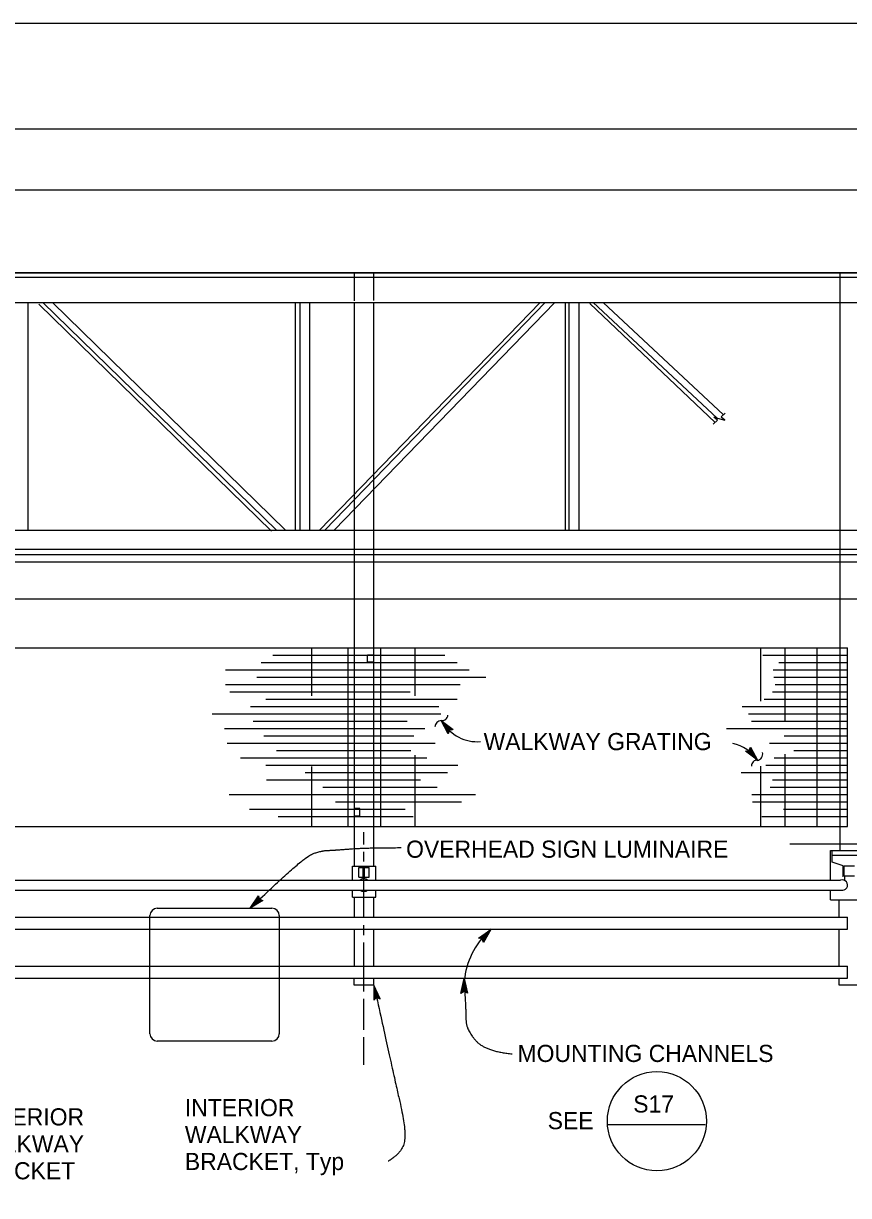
# Model space of a CAD drawing. Extents: x -894 to 866, y -472 to 714.
# Drawn here: x -557.1 to -220.1, y 235 to 713.6 of the extents above; entities that cross this region are included whole.
import ezdxf

# ---------------------------------------------------------------- set-up
doc = ezdxf.new("R2010")
doc.units = 0
for name, color, linetype in [('border_PLOTTING-ELEMENTS', 7, 'Continuous'), ('border_rw_22x34_Cut_Lines', 7, 'Continuous'), ('border_SHEET', 7, 'Continuous'), ('tcd_SIGN-OVERHEAD', 7, 'Continuous'), ('tcd_SIGN-OVERHEAD-anno', 7, 'Continuous')]:
    doc.layers.add(name, color=color, linetype=linetype)

msp = doc.modelspace()

# ---------------------------------------------------------------- linework, layer by layer
at = {"layer": 'border_PLOTTING-ELEMENTS'}
for points in [[(-894.04, -472.44), (865.96, -472.44), (865.96, 713.56), (-894.04, 713.56)], [(-864.04, 670.56), (835.96, 670.56), (835.96, -429.44), (-864.04, -429.44)]]:
    msp.add_lwpolyline(points, close=True, dxfattribs=at)
at = {"layer": 'border_rw_22x34_Cut_Lines'}
msp.add_lwpolyline([(-864.04, 670.56), (835.96, 670.56), (835.96, -429.44), (-864.04, -429.44)], close=True, dxfattribs=at)
at = {"layer": 'border_SHEET'}
msp.add_line((-814.04, 645.56), (810.96, 645.56), dxfattribs=at)
at = {"layer": 'tcd_SIGN-OVERHEAD'}
for p, q in [((-679.3, 611.68), (70.65, 611.68)), ((-679.3, 609.92), (70.23, 609.92)), ((70.65, 611.68), (-676.24, 611.68)), ((-421.91, 600.27), (-421.91, 611.52)), ((-413.91, 600.37), (-413.91, 611.71)), ((-620.82, 599.68), (70.65, 599.68)), ((-555.11, 506.68), (-555.11, 599.68)), ((-550.71, 598.88), (-455.72, 506.25)), ((-549.19, 599.68), (-453.68, 506.7)), ((-545.2, 599.68), (-450.05, 506.61)), ((-445.92, 506.56), (-445.92, 599.56)), ((-444.05, 506.82), (-444.05, 599.82)), ((-440.11, 506.68), (-440.11, 599.56)), ((-436.12, 506.68), (-345.98, 599.68)), ((-433.92, 506.68), (-343.96, 599.68)), ((-430.17, 506.68), (-340.06, 599.68)), ((-421.91, 506.68), (-421.91, 599.73)), ((-421.91, 507.72), (-421.91, 599.34)), ((-413.91, 506.68), (-413.91, 599.44)), ((-335.65, 506.68), (-335.65, 599.68)), ((-334.25, 506.68), (-334.25, 599.68)), ((-330.11, 506.68), (-330.11, 599.68)), ((-325.77, 599.15), (-274.63, 550.66)), ((-324.36, 599.68), (-273.77, 552.39)), ((-320.32, 599.68), (-271.17, 553.75)), ((-275.37, 549.99), (-273.65, 551.53)), ((-272.15, 552.87), (-270.47, 554.38)), ((-619.88, 506.68), (70.79, 506.68)), ((-421.91, 458.68), (-421.91, 506.68)), ((-413.91, 458.68), (-413.91, 506.68)), ((-679.3, 498.92), (67.64, 498.92)), ((-679.3, 496.68), (70.79, 496.68)), ((-679.3, 493.68), (70.79, 493.68)), ((-611.91, 478.68), (262.81, 478.68)), ((-679.3, 458.68), (-220.58, 458.68)), ((-455.2, 455.68), (-384.91, 455.68)), ((-439.35, 439.04), (-439.35, 458.68)), ((-424.5, 385.68), (-424.5, 458.68)), ((-421.91, 369.5), (-421.91, 458.68)), ((-413.91, 455.65), (-416.6, 455.65)), ((-416.6, 452.8), (-416.6, 455.65)), ((-413.91, 369.51), (-413.91, 458.68)), ((-411.1, 385.68), (-411.1, 458.68)), ((-397.1, 439.04), (-397.1, 458.68)), ((-255.94, 436.78), (-255.94, 458.68)), ((-255.06, 455.68), (-220.58, 455.68)), ((-245.94, 428.97), (-245.94, 458.68)), ((-232.94, 385.68), (-232.94, 458.68)), ((-459.95, 452.68), (-379.95, 452.68)), ((-413.91, 452.8), (-416.6, 452.8)), ((-248.61, 452.68), (-220.58, 452.68)), ((-474.57, 449.68), (-374.98, 449.68)), ((-461.78, 446.68), (-368.28, 446.68)), ((-250.84, 449.68), (-220.58, 449.68)), ((-250.59, 446.68), (-220.58, 446.68)), ((-474.57, 443.68), (-378.71, 443.68)), ((-472.74, 440.68), (-399.07, 440.68)), ((-251.09, 440.68), (-220.58, 440.68)), ((-250.1, 443.68), (-220.58, 443.68)), ((-458.13, 437.68), (-379.95, 437.68)), ((-254.56, 437.68), (-220.58, 437.68)), ((-480.05, 431.68), (-386.65, 431.68)), ((-464.34, 434.68), (-387.4, 434.68)), ((-263.5, 434.68), (-220.58, 434.68)), ((-261.02, 431.68), (-220.58, 431.68)), ((-463.24, 428.68), (-400.31, 428.68)), ((-259.78, 428.68), (-220.58, 428.68)), ((-474.93, 425.68), (-393.11, 425.68)), ((-458.86, 422.68), (-397.58, 422.68)), ((-269.96, 425.68), (-220.58, 425.68)), ((-246.44, 422.68), (-220.58, 422.68)), ((-473.84, 419.68), (-388.89, 419.68)), ((-453.74, 416.68), (-398.82, 416.68)), ((-252.33, 419.68), (-220.58, 419.68)), ((-242.43, 416.68), (-220.58, 416.68)), ((-468.36, 413.68), (-392.36, 413.68)), ((-397.1, 385.57), (-397.1, 414.78)), ((-250.46, 413.68), (-220.58, 413.68)), ((-245.94, 385.68), (-245.94, 415.13)), ((-458.13, 410.68), (-379.7, 410.68)), ((-442.05, 407.68), (-383.92, 407.68)), ((-439.35, 385.57), (-439.35, 410.22)), ((-264, 407.68), (-220.58, 407.68)), ((-255.94, 385.68), (-255.94, 410.25)), ((-253.94, 410.68), (-220.58, 410.68)), ((-457.76, 404.68), (-394.85, 404.68)), ((-251.09, 404.68), (-220.58, 404.68)), ((-473.11, 398.68), (-372.5, 398.68)), ((-434.74, 401.68), (-388.14, 401.68)), ((-259.53, 398.68), (-220.58, 398.68)), ((-252.08, 401.68), (-220.58, 401.68)), ((-464.7, 392.68), (-401.12, 392.68)), ((-429.63, 395.68), (-378.21, 395.68)), ((-419.64, 393), (-421.87, 393)), ((-419.64, 389.92), (-419.64, 393)), ((-419.64, 390.02), (-419.64, 392.84)), ((-259.28, 395.68), (-220.58, 395.68)), ((-246.62, 392.68), (-220.58, 392.68)), ((-453.01, 389.68), (-397.84, 389.68)), ((-419.64, 389.92), (-421.92, 389.92)), ((-255.56, 389.68), (-220.58, 389.68)), ((-679.3, 385.68), (-220.58, 385.68)), ((-227.45, 363.68), (-227.45, 375.92)), ((-227.45, 375.92), (-215.88, 375.92)), ((-227.45, 375.92), (-216.07, 375.92)), ((-226.72, 373.99), (-213.36, 373.99)), ((-422.74, 369.51), (-413.2, 369.51)), ((-422.74, 363.68), (-422.74, 369.51)), ((-420.14, 368.95), (-415.86, 368.95)), ((-420.14, 364.92), (-420.14, 368.95)), ((-418.3, 364.26), (-418.3, 368.91)), ((-418.16, 364.28), (-418.16, 368.94)), ((-418.02, 364.28), (-418.02, 368.93)), ((-417.83, 364.27), (-417.83, 368.94)), ((-415.86, 364.92), (-415.86, 368.95)), ((-413.2, 363.68), (-413.2, 369.51)), ((-221.94, 369.62), (-217.66, 369.62)), ((-221.94, 365.58), (-221.94, 369.62)), ((-420.14, 364.92), (-415.86, 364.92)), ((-221.94, 365.58), (-217.66, 365.58)), ((-613.25, 363.68), (-416.84, 363.68)), ((-613.24, 359.68), (-418.83, 359.68)), ((-422.74, 356.8), (-422.74, 359.68)), ((-418.83, 359.68), (-416.99, 359.68)), ((-416.99, 359.68), (-223.13, 359.68)), ((-416.84, 363.68), (-378.25, 363.68)), ((-413.2, 356.8), (-413.2, 359.68)), ((-378.9, 363.68), (-224.12, 363.68)), ((-227.45, 355.68), (-227.45, 359.68)), ((-224.12, 363.68), (-223.35, 363.68)), ((-422.74, 356.8), (-413.2, 356.8)), ((-421.91, 348.61), (-421.91, 356.76)), ((-413.91, 348.68), (-413.91, 356.76)), ((-227.45, 355.68), (-212.54, 355.68)), ((-679.06, 348.68), (-220.53, 348.68)), ((-679.06, 343.68), (-220.53, 343.68)), ((-421.91, 328.73), (-421.91, 343.69)), ((-413.91, 328.63), (-413.91, 343.68)), ((-679.06, 328.68), (-220.53, 328.68)), ((-679.06, 323.68), (-220.53, 323.68)), ((-421.94, 320.89), (-421.94, 323.68)), ((-413.92, 320.89), (-421.94, 320.89)), ((-413.92, 320.89), (-413.92, 323.66)), ((-215.91, 320.89), (-223.91, 320.89))]:
    msp.add_line(p, q, dxfattribs=at)
for points in [[(-223.55, 599.68), (-223.57, 611.68)], [(-223.56, 506.68), (-223.55, 599.68)], [(-273.65, 551.52), (-275.15, 552.74), (-270.57, 551.59), (-272.14, 552.86)], [(-223.56, 458.68), (-223.56, 506.68)], [(-223.56, 375.92), (-223.56, 458.68)], [(-220.59, 385.68), (-220.58, 458.68)], [(-226.72, 371.1), (-226.72, 375.92)], [(-222.28, 369.63), (-226.72, 371.1)], [(-222.28, 365.16), (-222.28, 369.63)], [(-221.65, 363.59), (-221.65, 365.58)], [(-223.91, 348.68), (-223.91, 355.68)], [(-502.39, 352.28), (-455.57, 352.28)], [(-505.39, 301.04), (-505.39, 349.28)], [(-452.57, 349.28), (-452.57, 301.04)], [(-220.53, 343.68), (-220.53, 348.68)], [(-223.91, 328.68), (-223.91, 343.68)], [(-220.53, 323.68), (-220.53, 328.68)], [(-223.91, 320.89), (-223.91, 323.68)], [(-455.57, 298.04), (-502.39, 298.04)]]:
    msp.add_lwpolyline(points, dxfattribs=at)
for centre, radius, start, end in [((-418.03, 362.01), 2.27, 47.7699, 132.2301), ((-222.61, 361.72), 2.1, 255.6491, 110.6804), ((-418.1, 361.37), 2.27, 227.7699, 312.2301), ((-502.39, 349.28), 3, 90, 180), ((-455.57, 349.28), 3, 0, 90), ((-502.39, 301.04), 3, 180, 270), ((-455.57, 301.04), 3, 270, 0)]:
    msp.add_arc(centre, radius, start, end, dxfattribs=at)
at = {"layer": 'tcd_SIGN-OVERHEAD-anno'}
for p, q in [((-383.61, 423.5), (-386.45, 428.95)), ((-386.45, 428.95), (-386.45, 428.95)), ((-386.45, 428.95), (-381.57, 425.22)), ((-383.48, 423.89), (-385.56, 427.89)), ((-385.55, 427.89), (-381.99, 425.16)), ((-383.35, 424.3), (-384.67, 426.84)), ((-384.67, 426.84), (-382.37, 425.08)), ((-383.2, 424.66), (-383.78, 425.78)), ((-383.78, 425.78), (-382.8, 425.02)), ((-383.1, 424.97), (-383.61, 423.5)), ((-383.61, 423.5), (-383.61, 423.5)), ((-381.57, 425.22), (-383.1, 424.97)), ((-381.57, 425.22), (-381.57, 425.22)), ((-262.17, 416.36), (-260.64, 416.63)), ((-258.13, 413.76), (-261.74, 416.42)), ((-259.03, 414.79), (-261.36, 416.51)), ((-259.94, 415.84), (-260.94, 416.57)), ((-260.64, 416.63), (-260.16, 418.11)), ((-260.54, 416.94), (-259.94, 415.84)), ((-260.4, 417.3), (-259.03, 414.79)), ((-260.28, 417.72), (-258.12, 413.75)), ((-260.16, 418.11), (-260.16, 418.11)), ((-260.16, 418.11), (-257.22, 412.71)), ((-257.22, 412.71), (-262.17, 416.36)), ((-262.17, 416.36), (-262.17, 416.36)), ((-257.22, 412.71), (-257.22, 412.71)), ((-371.21, 340.09), (-366.2, 343.64)), ((-369.68, 339.78), (-371.21, 340.09)), ((-371.21, 340.09), (-371.21, 340.09)), ((-370.8, 340.01), (-367.12, 342.62)), ((-370.38, 339.94), (-368.05, 341.59)), ((-370, 339.84), (-368.98, 340.57)), ((-368.98, 340.57), (-369.59, 339.49)), ((-368.05, 341.59), (-369.48, 339.08)), ((-367.13, 342.61), (-369.34, 338.71)), ((-366.2, 343.64), (-369.23, 338.3)), ((-366.2, 343.64), (-366.2, 343.64)), ((-369.23, 338.3), (-369.68, 339.78)), ((-369.23, 338.3), (-369.23, 338.3)), ((-413.92, 320.93), (-413.97, 314.78)), ((-411.36, 315.34), (-413.92, 320.93)), ((-413.92, 320.93), (-413.92, 320.93)), ((-378.44, 317.52), (-377.13, 323.53)), ((-378.08, 317.74), (-377.13, 322.15)), ((-377.73, 317.98), (-377.12, 320.77)), ((-377.13, 323.53), (-377.13, 323.53)), ((-377.13, 323.53), (-375.77, 317.54)), ((-377.12, 322.14), (-376.13, 317.77)), ((-377.12, 320.77), (-376.48, 317.94)), ((-413.64, 319.57), (-413.67, 315.09)), ((-411.75, 315.48), (-413.63, 319.58)), ((-413.34, 318.23), (-413.36, 315.33)), ((-412.15, 315.63), (-413.34, 318.23)), ((-413.05, 316.88), (-413.06, 315.64)), ((-412.53, 315.73), (-413.05, 316.88)), ((-377.1, 318.33), (-378.44, 317.52)), ((-378.44, 317.52), (-378.44, 317.52)), ((-377.38, 318.15), (-377.11, 319.38)), ((-377.11, 319.38), (-376.84, 318.18)), ((-375.77, 317.54), (-377.1, 318.33)), ((-375.77, 317.54), (-375.77, 317.54)), ((-413.97, 314.78), (-412.83, 315.84)), ((-413.97, 314.78), (-413.97, 314.78)), ((-412.83, 315.84), (-411.36, 315.34)), ((-411.36, 315.34), (-411.36, 315.34)), ((-318.52, 264.03), (-278.61, 264.03))]:
    msp.add_line(p, q, dxfattribs=at)
for points in [[(-418.07, 378.33), (-418.07, 383.36)], [(-418.07, 371.33), (-418.07, 375.33)], [(-418.07, 348.33), (-418.07, 368.33)], [(-418.07, 341.33), (-418.07, 345.33)], [(-418.07, 318.33), (-418.07, 338.33)], [(-418.07, 302.64), (-418.07, 315.33)], [(-418.07, 288.33), (-418.07, 299.64)]]:
    msp.add_lwpolyline(points, dxfattribs=at)
msp.add_lwpolyline([(-459.32, 355.43), (-464.5, 352.31), (-461.13, 357.33), (-461.04, 356.94), (-463.51, 353.26), (-459.71, 355.54), (-460.1, 355.65), (-462.53, 354.19), (-460.95, 356.54), (-460.86, 356.14), (-461.55, 355.12), (-460.49, 355.76), (-460.8, 355.84), (-461.13, 357.33), (-460.8, 355.84)], close=True, dxfattribs=at)
msp.add_circle((-298.35, 265.32), 20.25, dxfattribs=at)
for centre, radius, start, end in [((-386.01, 431.19), 2.27, 258.4533, 359.7568), ((-386.22, 426.14), 2.84, 94.8051, 174.4611), ((-371.64, 436.98), 16.7, 211.0727, 274.2084), ((-270.29, 404.78), 15.03, 31.1406, 78.6462), ((-257.55, 410.52), 2.19, 80.8181, 186.2163), ((-257.68, 415.16), 2.53, 274.8717, 15.6806), ((-346.03, 319.98), 31.08, 129.9597, 172.5371)]:
    msp.add_arc(centre, radius, start, end, dxfattribs=at)
for points in [[(-244.11, 378.53), (-212.13, 378.53), (-199.03, 378.53), (-188.95, 378.53), (-173.84, 366.68), (-162.25, 357.61), (-157.55, 352.61)], [(-464.5, 352.31), (-443.6, 372.23), (-436.29, 375.76), (-429.49, 376.01), (-417.65, 377.02), (-402.79, 377.02)], [(-413.92, 320.89), (-405.88, 284.19), (-400.47, 260.71), (-402.72, 252.14), (-408.14, 248.98)], [(-377.13, 323.53), (-376.33, 310.13), (-376.32, 302.97), (-368.75, 293.92), (-357.49, 292.81)]]:
    msp.add_open_spline(points, degree=2, dxfattribs=at)

# ---------------------------------------------------------------- texts
for s, p in [('WALKWAY GRATING', (-369.13, 416.83)), ('OVERHEAD SIGN LUMINAIRE', (-400.78, 372.91)), ('MOUNTING CHANNELS', (-355.28, 289.51)), ('INTERIOR', (-491.13, 267.38)), ('S17', (-308.02, 268.88)), ('EXTERIOR', (-580.15, 263.6)), ('SEE', (-342.96, 262.07)), ('WALKWAY', (-491.13, 256.38)), ('WALKWAY', (-580.15, 252.6)), ('BRACKET, Typ', (-491.13, 245.38)), ('BRACKET', (-580.15, 241.6))]:
    msp.add_text(s, height=7, dxfattribs=at).set_placement(p)

doc.saveas('drawing.dxf')
